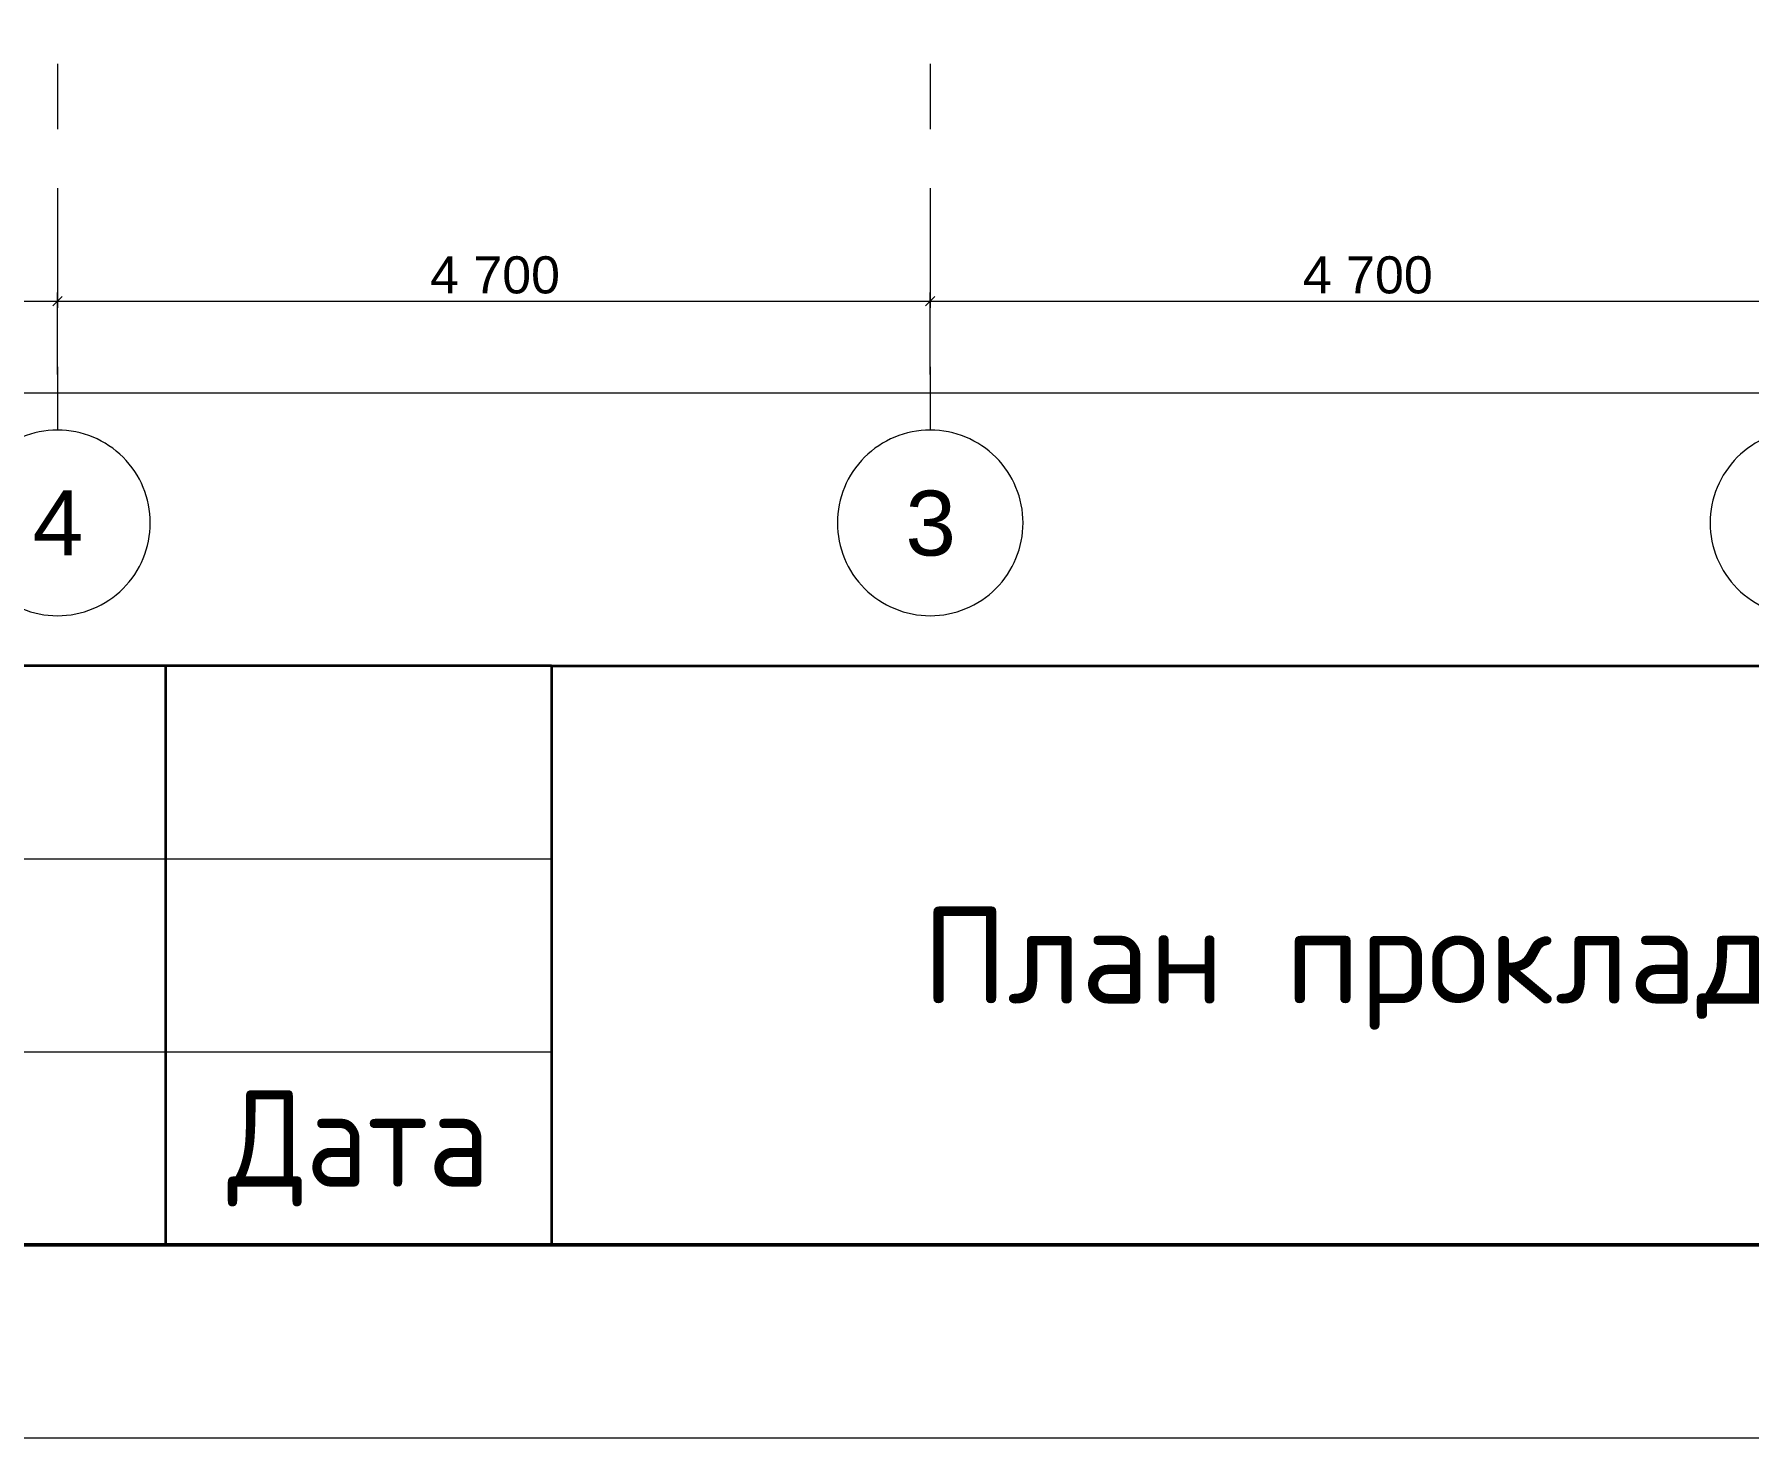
# Model space of a CAD drawing. Header units: millimetres. Extents: x 1499747 to 4230374, y -28481 to 441852.
# Drawn here: x 4059217 to 4068450, y 351399 to 358961 of the extents above; entities that cross this region are included whole.
import ezdxf
from ezdxf.enums import TextEntityAlignment as Align

# ---------------------------------------------------------------- set-up
doc = ezdxf.new("R2010")
doc.units = ezdxf.units.MM
doc.header["$MEASUREMENT"] = 0
doc.layers.add('Чертеж и Рисунок', color=7, linetype='Continuous')
doc.styles.add('РЎР“Р•РќР•Р\xa0Р\x98Р\xa0_РЎРўР\x98Р›Р¬_2', font='')
doc.styles.add('СПДС', font='isocpeur.ttf', dxfattribs={"width": 0.9})
doc.styles.get('РЎР“Р•РќР•Р\xa0Р\x98Р\xa0_РЎРўР\x98Р›Р¬_2').set_extended_font_data('GOST Common', italic=True)

# ---------------------------------------------------------------- blocks, each defined once
blk = doc.blocks.new('*U32')
at = {"lineweight": 0}
blk.add_lwpolyline([(-415, -5), (5, -5), (5, 292), (-415, 292)], close=True, dxfattribs=at)
at = {"color": 0, "linetype": 'Continuous', "lineweight": 50}
blk.add_lwpolyline([(-395, 287), (0, 287), (0, 0), (-395, 0)], close=True, dxfattribs=at)
at = {"lineweight": 35}
for points in [[(-120, 15), (-185, 15)], [(-130, 15), (-130, 0)], [(-120, 15), (0, 15)], [(-120, 15), (-120, 0)]]:
    blk.add_lwpolyline(points, dxfattribs=at)
at = {"lineweight": 18}
for points in [[(-185, 10), (-120, 10)], [(-185, 5), (-120, 5)]]:
    blk.add_lwpolyline(points, dxfattribs=at)
at = {"lineweight": -2, "insert": (-125, 2.5), "char_height": 2.5, "width": 10, "attachment_point": 5, "style": 'СПДС'}
blk.add_mtext('Дата', dxfattribs=at)
at = {"style": 'СПДС'}
for tag, p in [('ШИФР_ПРОЕКТА_ЛИСТ2', (-65, 7.5)), ('ЛИСТ_второй', (-5, 5))]:
    blk.add_attdef(tag, text='', height=2.5, dxfattribs=at).set_placement(p, align=Align.MIDDLE_CENTER)

msp = doc.modelspace()

# ---------------------------------------------------------------- linework, layer by layer
at = {"layer": 'Чертеж и Рисунок', "color": 8, "linetype": 'Continuous', "lineweight": 15}
for points in [[(4059341.98115, 358802.04858), (4059341.98115, 358449.24804)], [(4064041.98833, 358802.04858), (4064041.98833, 358449.24804)], [(4059341.98115, 358131.74756), (4059341.98115, 357828.34709)], [(4064041.98833, 358131.74756), (4064041.98833, 357828.34709)], [(4059341.98115, 357828.34709), (4059341.98115, 357487.14657)], [(4064041.98833, 357828.34709), (4064041.98833, 357487.14657)], [(4059341.98115, 357169.64609), (4059341.98115, 356828.34557)], [(4064041.98833, 357169.64609), (4064041.98833, 356828.34557)]]:
    msp.add_lwpolyline(points, dxfattribs=at)
at = {"layer": 'Чертеж и Рисунок', "color": 7, "linetype": 'Continuous', "lineweight": 5}
for points in [[(4054641.97397, 357522.54663), (4059341.98115, 357522.54663)], [(4059366.98119, 357547.54666), (4059316.98111, 357497.54659)], [(4059341.98115, 357128.34602), (4059341.98115, 357569.4467)], [(4059341.98115, 357522.54663), (4064041.98833, 357522.54663)], [(4064066.98837, 357547.54666), (4064016.98829, 357497.54659)], [(4064041.98833, 357128.34602), (4064041.98833, 357569.4467)], [(4064041.98833, 357522.54663), (4068741.99551, 357522.54663)], [(4021641.89355, 357029.04587), (4073442.00269, 357029.04587)]]:
    msp.add_lwpolyline(points, dxfattribs=at)
at = {"layer": 'Чертеж и Рисунок', "color": 8, "linetype": 'Continuous', "lineweight": 15}
for points in [[(4059841.98192, 356328.3448, 0.4142135624), (4059341.98115, 356828.34557, 0.4142135624), (4058841.98039, 356328.3448, 0.4142135624), (4059341.98115, 355828.34404, 0.4142135624)], [(4064541.9891, 356328.3448, 0.4142135624), (4064041.98833, 356828.34557, 0.4142135624), (4063541.98757, 356328.3448, 0.4142135624), (4064041.98833, 355828.34404, 0.4142135624)], [(4069241.99628, 356328.3448, 0.4142135624), (4068741.99551, 356828.34557, 0.4142135624), (4068241.99475, 356328.3448, 0.4142135624), (4068741.99551, 355828.34404, 0.4142135624)]]:
    msp.add_lwpolyline(points, format="xyb", close=True, dxfattribs=at)

# ---------------------------------------------------------------- block references
at = {"lineweight": 0}
ref = msp.add_blockref('*U32', (4086956.71919, 352439.18272), dxfattribs=dict(at, xscale=207.9448740141517, yscale=207.9448740141517, zscale=207.9448740141517))
ref.add_attrib('ШИФР_ПРОЕКТА_ЛИСТ2', 'План прокладки кабельных линий фасадного освещения', dxfattribs={"height": 519.862185, "style": 'СПДС'}).set_placement((4073440.30238, 353998.76928), align=Align.MIDDLE_CENTER)

# ---------------------------------------------------------------- texts
at = {"layer": 'Чертеж и Рисунок', "color": 7, "linetype": 'Continuous', "lineweight": 15, "char_height": 200.0004799, "attachment_point": 7, "style": 'РЎР“Р•РќР•Р\xa0Р\x98Р\xa0_РЎРўР\x98Р›Р¬_2'}
for insert in [(4061348.8779, 357561.78329), (4066048.94776, 357561.78329)]:
    msp.add_mtext('\\A1;{\\pql;\\fArial|b0|i0|c204|p0;\\W1.000000;4 700}', dxfattribs=dict(at, insert=insert))
at = {"layer": 'Чертеж и Рисунок', "color": 8, "linetype": 'Continuous', "lineweight": 15, "char_height": 350.0007754, "attachment_point": 7, "style": 'РЎР“Р•РќР•Р\xa0Р\x98Р\xa0_РЎРўР\x98Р›Р¬_2'}
for s, insert in [('\\A1;{\\pql;\\fArial|b0|i0|c204|p0;\\W1.000000;4}', (4059208.56698, 356153.31471)), ('\\A1;{\\pql;\\fArial|b0|i0|c204|p0;\\W1.000000;3}', (4063908.63684, 356147.22094))]:
    msp.add_mtext(s, dxfattribs=dict(at, insert=insert))

doc.saveas('drawing.dxf')
